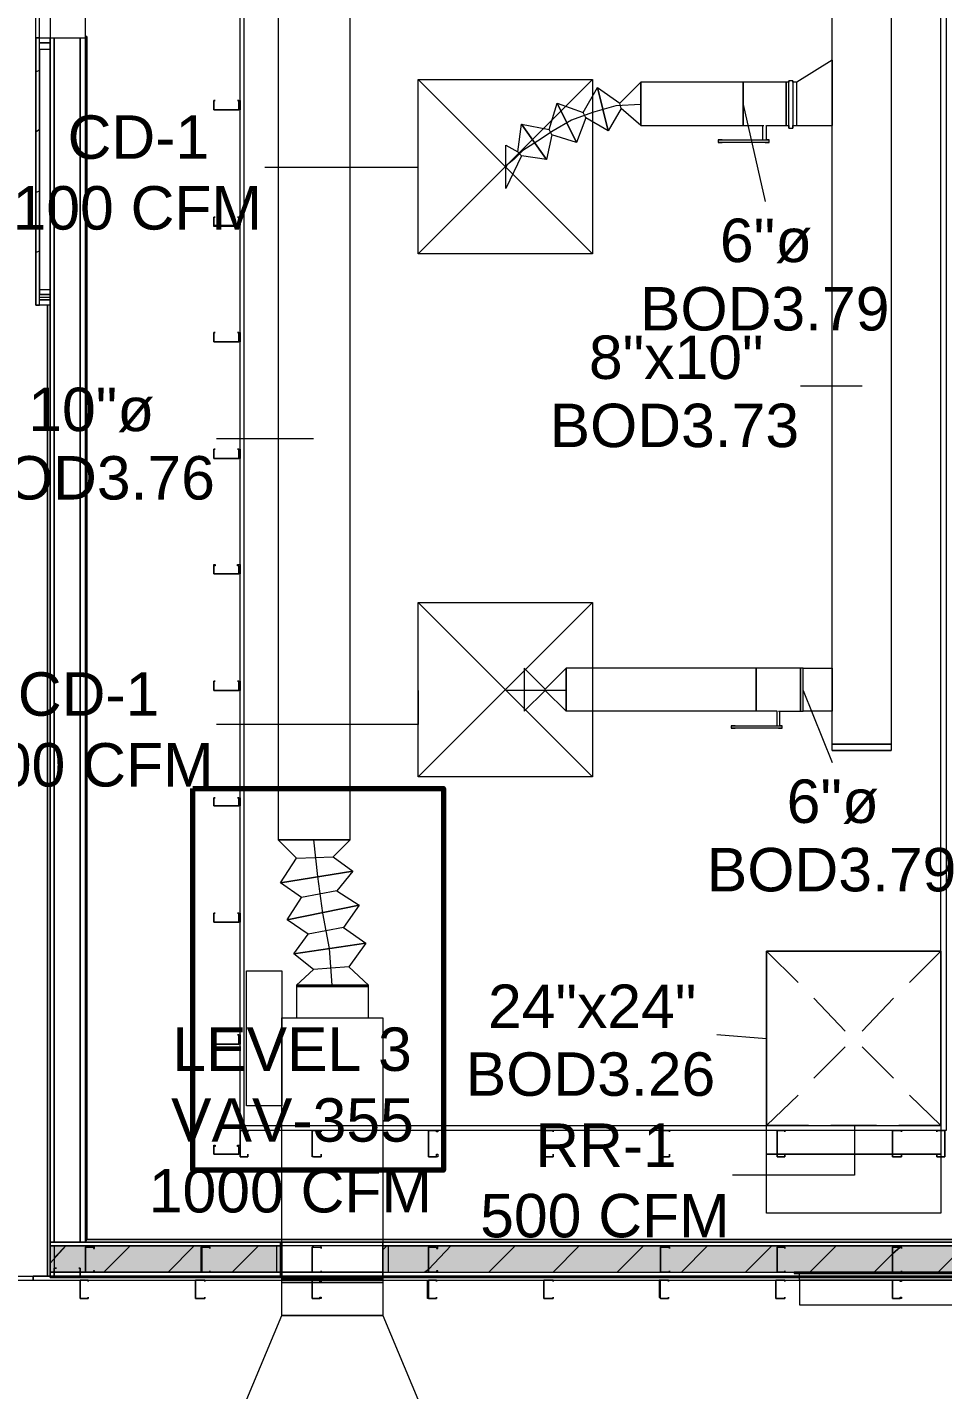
# Model space of a CAD drawing. Header units: metres. Extents: x -2 to 237, y -8 to 52.
# Drawn here: x 42.102 to 45.305, y 33.853 to 38.616 of the extents above; entities that cross this region are included whole.
import ezdxf

# ---------------------------------------------------------------- set-up
doc = ezdxf.new("R2010")
doc.units = ezdxf.units.M
doc.layers.add('HVAC - Ductos', color=5, linetype='Continuous', lineweight=0)
doc.layers.add('PDF_Text', color=7, linetype='Continuous', lineweight=0)
doc.layers.add('PDF_Geometry', color=7, linetype='Continuous', lineweight=0, true_color=0xaaaaaa)
doc.layers.add('PDF_Solid Fills', color=7, linetype='Continuous', lineweight=0, true_color=0xffffff)
doc.styles.add('PDF Helvetica', font='')
doc.styles.get('PDF Helvetica').set_extended_font_data('Helvetica')

msp = doc.modelspace()

# ---------------------------------------------------------------- hatches: boundary and pattern name
at = {"layer": 'PDF_Solid Fills', "lineweight": 0, "transparency": 33554559}
h = msp.add_hatch(color=256, dxfattribs=at)
h.paths.add_polyline_path([(42.9933, 34.2637), (42.9933, 34.3553), (42.1824, 34.3553), (42.1824, 34.2637)])
h.paths.add_polyline_path([(45.9622, 34.2683), (45.9806, 34.2637), (45.9806, 34.3553), (45.9164, 34.3553), (45.9164, 34.2637), (45.9576, 34.2683)])
h.paths.add_polyline_path([(45.5866, 34.2637), (45.5866, 34.3553), (43.3462, 34.3553), (43.3462, 34.2637)])
h = msp.add_hatch(color=256, dxfattribs=at)
h.paths.add_polyline_path([(42.9751, 34.2637), (42.9751, 34.3553), (42.1962, 34.3553), (42.1962, 34.2637)])
h.paths.add_polyline_path([(45.9622, 34.2637), (45.9622, 34.3553), (45.9302, 34.3553), (45.9302, 34.2637)])
h.paths.add_polyline_path([(45.5682, 34.2637), (45.5682, 34.3553), (45.5636, 34.3553), (43.3644, 34.3507), (43.3644, 34.2637)])
h = msp.add_hatch(color=256, dxfattribs=at)
h.paths.add_polyline_path([(42.7414, 34.3507), (42.7414, 34.3553), (42.7139, 34.3553)])
h.paths.add_polyline_path([(42.7139, 34.3507), (42.7093, 34.3507), (42.7093, 34.2637)])

# ---------------------------------------------------------------- linework, layer by layer
at = {"layer": 'HVAC - Ductos', "lineweight": 0}
for points in [[(43.172, 35.716), (43.2408, 35.6656), (42.9888, 35.6244), (43.0437, 35.7115), (43.172, 35.716), (43.2316, 35.7756), (43.2316, 40.7558), (43.227, 40.7558), (43.2133, 40.7558), (43.1949, 40.7558), (43.1674, 40.7558), (43.14, 40.7558), (43.1033, 40.7558), (43.0713, 40.7558), (43.0437, 40.7558), (43.0163, 40.7558), (42.9933, 40.7558), (42.9842, 40.7558), (42.9796, 40.7558), (42.9796, 35.7756), (43.2316, 35.7756), (42.9796, 35.7756), (43.0437, 35.7115)], [(45.6232, 34.2637), (45.6232, 38.7491), (45.8752, 38.7491), (45.8752, 32.7105), (45.6232, 32.7105), (45.6232, 34.2591), (45.6141, 34.2591), (45.6141, 34.2362), (44.8031, 34.2362), (44.8031, 34.1492), (45.6141, 34.1492), (45.6141, 34.2362), (44.8031, 34.2362), (44.8031, 34.2591), (44.7894, 34.2591)], [(44.794, 38.2726), (44.9176, 38.2726), (44.9176, 38.2772), (44.9176, 38.2955), (44.9176, 38.3184), (44.9176, 38.3459), (44.9176, 38.4238), (44.9176, 38.4513), (44.9176, 38.4788), (44.9176, 38.4925), (44.9176, 38.5017), (44.794, 38.4238)], [(44.9176, 38.5017), (44.9176, 38.4925), (44.9176, 38.4788), (44.9176, 38.4513), (44.9176, 38.4238), (44.9176, 38.3459), (44.9176, 38.3184), (44.9176, 38.2955), (44.9176, 38.2772), (44.9176, 38.2726)], [(43.4698, 37.8236), (44.0792, 38.433)], [(44.0792, 37.8236), (43.4698, 38.433)], [(44.0563, 38.3001), (44.0242, 38.2131), (43.9555, 38.3505), (44.0471, 38.3184), (44.0975, 38.4055), (44.1342, 38.2543), (44.0563, 38.3001), (44.0471, 38.3184)], [(44.18, 38.3321), (44.1342, 38.2543), (44.0975, 38.4055), (44.1754, 38.3505), (44.2488, 38.4238), (44.2488, 38.2726), (44.6061, 38.2726), (44.6061, 38.2817), (44.6061, 38.2955), (44.6061, 38.3093), (44.6061, 38.3276), (44.6061, 38.3459), (44.6061, 38.3688), (44.6061, 38.3872), (44.6061, 38.4009), (44.6061, 38.4146), (44.6061, 38.4192), (44.6061, 38.4238), (44.2488, 38.4238), (44.2488, 38.2726), (44.18, 38.3321), (44.1754, 38.3505)], [(44.684, 38.2222), (44.6885, 38.2222), (44.6885, 38.2726), (44.7573, 38.2726), (44.7573, 38.2817), (44.7573, 38.2955), (44.7573, 38.3093), (44.7573, 38.3276), (44.7573, 38.3459), (44.7573, 38.3688), (44.7573, 38.3872), (44.7573, 38.4009), (44.7573, 38.4146), (44.7573, 38.4192), (44.7573, 38.4238), (44.6061, 38.4238), (44.6061, 38.4192), (44.6061, 38.4146), (44.6061, 38.4009), (44.6061, 38.3872), (44.6061, 38.3688), (44.6061, 38.3459), (44.6061, 38.3276), (44.6061, 38.3093), (44.6061, 38.2955), (44.6061, 38.2817), (44.6061, 38.2726), (44.6748, 38.2726), (44.6748, 38.2222)], [(44.7802, 38.4284), (44.7664, 38.4284), (44.7664, 38.4238)], [(44.7664, 38.2726), (44.7664, 38.268), (44.7664, 38.2634), (44.7664, 38.268), (44.7664, 38.2772), (44.7664, 38.2909), (44.7664, 38.3047), (44.7664, 38.3276), (44.7664, 38.3459), (44.7664, 38.3688), (44.7664, 38.3872), (44.7664, 38.4055), (44.7664, 38.4192), (44.7664, 38.4284)], [(44.7802, 38.4238), (44.7802, 38.4284), (44.7802, 38.4192), (44.7802, 38.4055), (44.7802, 38.3872), (44.7802, 38.3688), (44.7802, 38.3459), (44.7802, 38.3276), (44.7802, 38.3047), (44.7802, 38.2909), (44.7802, 38.2772), (44.7802, 38.268), (44.7802, 38.2634), (44.7802, 38.268), (44.7802, 38.2726), (44.794, 38.2726), (44.794, 38.2817), (44.794, 38.2955), (44.794, 38.3093), (44.794, 38.3276), (44.794, 38.3459), (44.794, 38.3688), (44.794, 38.3872), (44.794, 38.4009), (44.794, 38.4146), (44.794, 38.4192), (44.794, 38.4238), (44.7802, 38.4238), (44.7802, 38.4192), (44.7802, 38.4146)], [(44.7802, 38.4055), (44.7802, 38.4009)], [(43.9372, 38.2405), (43.9188, 38.1535), (43.8318, 38.2772), (43.928, 38.2589), (43.9555, 38.3505), (44.0242, 38.2131), (43.9372, 38.2405), (43.928, 38.2589)], [(44.7802, 38.3872), (44.7802, 38.3688), (44.7802, 38.3459), (44.7802, 38.3276), (44.7802, 38.3093), (44.7802, 38.3047)], [(44.794, 38.3734), (44.794, 38.378)], [(44.2488, 38.3459), (44.1617, 38.3413), (44.0792, 38.3184), (44.0059, 38.2909), (43.9418, 38.2543), (43.8868, 38.2176), (43.8364, 38.1855), (43.8043, 38.1535), (43.7814, 38.1351), (43.7768, 38.126)], [(44.6061, 38.3459), (44.684, 38.0068)], [(44.7802, 38.3001), (44.7802, 38.2955), (44.7802, 38.2909)], [(44.794, 38.3138), (44.794, 38.3184), (44.794, 38.323)], [(43.8318, 38.1672), (43.7768, 38.0527), (43.7768, 38.2039), (43.818, 38.1809), (43.8318, 38.2772), (43.9188, 38.1535), (43.8318, 38.1672), (43.818, 38.1809)], [(44.6748, 38.2726), (44.6748, 38.2726)], [(44.6748, 38.2726), (44.6794, 38.2726)], [(44.684, 38.2726), (44.684, 38.2726)], [(44.6885, 38.2726), (44.6885, 38.2726)], [(44.6885, 38.2726), (44.6885, 38.2726)], [(44.6885, 38.2726), (44.6885, 38.2726)], [(44.6885, 38.2726), (44.6885, 38.2726)], [(44.7664, 38.2634), (44.7802, 38.2634)], [(44.7802, 38.2817), (44.7802, 38.2772)], [(44.7802, 38.2726), (44.7802, 38.2726)], [(44.5191, 38.2222), (44.5191, 38.2222)], [(44.5191, 38.2222), (44.5191, 38.2131)], [(44.5191, 38.2131), (44.5191, 38.2131)], [(44.5328, 38.2222), (44.684, 38.2222), (44.6885, 38.2222), (44.6931, 38.2222), (44.6977, 38.2222), (44.6931, 38.2222), (44.6885, 38.2222)], [(44.684, 38.2131), (44.6885, 38.2131), (44.6931, 38.2131), (44.6977, 38.2131), (44.6931, 38.2131), (44.6885, 38.2131), (44.684, 38.2131), (44.5328, 38.2131)], [(44.6885, 38.2222), (44.6885, 38.2222)], [(44.6977, 38.2222), (44.6931, 38.2222), (44.6977, 38.2222)], [(44.6977, 38.2131), (44.6931, 38.2131), (44.6977, 38.2131)], [(44.6977, 38.2131), (44.6977, 38.2222)], [(43.4698, 38.126), (42.9338, 38.126)], [(45.023, 37.3608), (44.8077, 37.3608)], [(43.1033, 37.1776), (42.7642, 37.1776)], [(44.0792, 36.6049), (43.4698, 35.9955), (43.4698, 36.6049), (44.0792, 36.6049), (44.0792, 36.3758)], [(44.0792, 35.9955), (43.4698, 36.6049)], [(44.7298, 36.1742), (44.7344, 36.1742), (44.7344, 36.2246), (44.8077, 36.2246), (44.8168, 36.2246), (44.8168, 36.2338), (44.8168, 36.2475), (44.8168, 36.2612), (44.8168, 36.2796), (44.8168, 36.2979), (44.8168, 36.3208), (44.8168, 36.3392), (44.8168, 36.3529), (44.8168, 36.3666), (44.8168, 36.3712), (44.8168, 36.3758), (44.9176, 36.3758), (44.9176, 36.3712), (44.9176, 36.3666), (44.9176, 36.3529), (44.9176, 36.3392), (44.9176, 36.3208), (44.9176, 36.2979), (44.9176, 36.2796), (44.9176, 36.2612), (44.9176, 36.2475), (44.9176, 36.2338), (44.9176, 36.2246), (44.8168, 36.2246), (44.8168, 36.2338), (44.8168, 36.2475), (44.8168, 36.2612), (44.8168, 36.2796), (44.8168, 36.2979), (44.8168, 36.3208), (44.8168, 36.3392), (44.8168, 36.3529), (44.8168, 36.3666), (44.8168, 36.3712), (44.8168, 36.3758), (44.8077, 36.3758), (44.6519, 36.3758), (44.6519, 36.3712), (44.6519, 36.3666), (44.6519, 36.3529), (44.6519, 36.3392), (44.6519, 36.3208), (44.6519, 36.2979), (44.6519, 36.2796), (44.6519, 36.2612), (44.6519, 36.2475), (44.6519, 36.2338), (44.6519, 36.2246), (43.9876, 36.2246), (43.9876, 36.3758), (43.9142, 36.3025), (43.841, 36.3758), (43.841, 36.2246), (43.9142, 36.2979)], [(44.7252, 36.1742), (44.7252, 36.2246), (44.6519, 36.2246), (44.6519, 36.2338), (44.6519, 36.2475), (44.6519, 36.2612), (44.6519, 36.2796), (44.6519, 36.2979), (44.6519, 36.3208), (44.6519, 36.3392), (44.6519, 36.3529), (44.6519, 36.3666), (44.6519, 36.3712), (44.6519, 36.3758), (43.9876, 36.3758), (43.9876, 36.2246), (43.9142, 36.2979), (43.9142, 36.3025)], [(44.0792, 36.3758), (44.0792, 36.2246)], [(43.4698, 36.2979), (43.4698, 36.1788), (42.7642, 36.1788)], [(43.7768, 36.2979), (43.7768, 36.2979)], [(43.7768, 36.2979), (43.7768, 36.2979)], [(43.9876, 36.2979), (43.9234, 36.2979), (43.873, 36.2979), (43.8364, 36.2979), (43.8134, 36.2979), (43.7952, 36.2979), (43.7814, 36.2979), (43.7768, 36.2979)], [(44.8168, 36.2979), (44.9176, 36.0459)], [(44.0792, 36.2246), (44.0792, 35.9955), (43.4698, 35.9955)], [(44.7252, 36.2246), (44.7252, 36.2246)], [(44.7252, 36.2246), (44.7252, 36.2246)], [(44.7298, 36.2246), (44.7344, 36.2246)], [(44.7344, 36.2246), (44.7344, 36.2246)], [(44.7344, 36.2246), (44.7344, 36.2246)], [(44.7344, 36.2246), (44.7344, 36.2246)], [(44.5649, 36.1742), (44.5649, 36.1742)], [(44.5649, 36.1742), (44.5649, 36.1651)], [(44.5649, 36.1651), (44.5649, 36.1651)], [(44.5786, 36.1742), (44.7298, 36.1742), (44.7344, 36.1742), (44.7389, 36.1742), (44.7435, 36.1742), (44.7389, 36.1742), (44.7344, 36.1742)], [(44.7298, 36.1651), (44.7344, 36.1651), (44.7389, 36.1651), (44.7435, 36.1651), (44.7389, 36.1651), (44.7344, 36.1651), (44.7298, 36.1651), (44.5786, 36.1651)], [(44.7344, 36.1742), (44.7344, 36.1742)], [(44.7435, 36.1742), (44.7435, 36.1742)], [(44.7435, 36.1651), (44.7435, 36.1742)], [(44.7435, 36.1651), (44.7435, 36.1651)], [(44.9176, 36.0871), (44.9176, 36.1101), (45.1238, 36.1101), (45.1238, 36.0871)], [(45.1238, 36.0871), (44.9176, 36.0871), (45.1238, 36.0871)], [(43.1033, 35.7756), (43.1171, 35.6474), (43.1354, 35.5191), (43.1583, 35.3953), (43.1674, 35.267)], [(43.1858, 35.5969), (43.2636, 35.5465), (43.0117, 35.4961), (43.0621, 35.574), (42.9888, 35.6244), (43.2408, 35.6656), (43.1858, 35.5969), (43.0621, 35.574)], [(43.2087, 35.4687), (43.2866, 35.4136), (43.0346, 35.377), (43.085, 35.4457), (43.0117, 35.4961), (43.2636, 35.5465), (43.2087, 35.4687), (43.085, 35.4457)], [(43.227, 35.3312), (43.2958, 35.267), (43.0437, 35.267), (43.1033, 35.322), (43.0346, 35.377), (43.2866, 35.4136), (43.227, 35.3312), (43.1033, 35.322)], [(44.7986, 35.2762), (44.6885, 35.3862)], [(45.2979, 34.7768), (45.2979, 35.3862), (44.6885, 35.3862), (44.6885, 34.7768)], [(43.2958, 35.267), (43.2912, 35.267), (43.2728, 35.267), (43.2454, 35.267), (43.2087, 35.267), (43.1674, 35.267), (43.1308, 35.267), (43.0941, 35.267), (43.0667, 35.267), (43.0483, 35.267), (43.0437, 35.267)], [(44.9634, 35.1067), (44.8535, 35.2212)], [(44.6885, 35.0792), (44.5145, 35.093)], [(45.133, 34.9417), (45.023, 35.0517)], [(45.1879, 34.8822), (45.2979, 34.7768), (45.1513, 34.7768)], [(44.9955, 34.7768), (44.9955, 34.6027), (44.5694, 34.6027)], [(44.8352, 34.7768), (44.6885, 34.7768)], [(45.0735, 34.7768), (44.913, 34.7768)], [(45.6049, 34.2637), (44.8123, 34.2637)], [(42.8651, 33.8055), (42.9933, 34.1125)], [(42.9933, 34.1125), (43.3462, 34.1125)], [(43.3462, 34.1125), (43.4744, 33.8055)]]:
    msp.add_lwpolyline(points, dxfattribs=at)
for points in [[(45.1238, 38.9461), (45.1238, 36.1101), (44.9176, 36.1101), (44.9176, 38.9461)], [(43.4698, 38.433), (44.0792, 38.433), (44.0792, 37.8236), (43.4698, 37.8236)], [(44.2488, 38.4238), (44.2488, 38.4192), (44.2488, 38.4146), (44.2488, 38.4009), (44.2488, 38.3872), (44.2488, 38.3688), (44.2488, 38.3459), (44.2488, 38.3276), (44.2488, 38.3093), (44.2488, 38.2955), (44.2488, 38.2817), (44.2488, 38.2726), (44.2488, 38.2817), (44.2488, 38.2955), (44.2488, 38.3093), (44.2488, 38.3276), (44.2488, 38.3459), (44.2488, 38.3688), (44.2488, 38.3872), (44.2488, 38.4009), (44.2488, 38.4146), (44.2488, 38.4192)], [(44.7664, 38.2726), (44.7664, 38.2817), (44.7664, 38.2955), (44.7664, 38.3093), (44.7664, 38.3276), (44.7664, 38.3459), (44.7664, 38.3688), (44.7664, 38.3872), (44.7664, 38.4009), (44.7664, 38.4146), (44.7664, 38.4192), (44.7664, 38.4238), (44.7573, 38.4238), (44.7573, 38.4192), (44.7573, 38.4146), (44.7573, 38.4009), (44.7573, 38.3872), (44.7573, 38.3688), (44.7573, 38.3459), (44.7573, 38.3276), (44.7573, 38.3093), (44.7573, 38.2955), (44.7573, 38.2817), (44.7573, 38.2726)], [(44.5328, 38.2222), (44.5282, 38.2222), (44.5237, 38.2222), (44.5191, 38.2222), (44.5237, 38.2222), (44.5282, 38.2222)], [(44.5328, 38.2131), (44.5282, 38.2131), (44.5237, 38.2131), (44.5191, 38.2131), (44.5237, 38.2131), (44.5282, 38.2131)], [(43.9876, 36.2246), (43.9876, 36.2338), (43.9876, 36.2475), (43.9876, 36.2612), (43.9876, 36.2796), (43.9876, 36.2979), (43.9876, 36.3208), (43.9876, 36.3392), (43.9876, 36.3529), (43.9876, 36.3666), (43.9876, 36.3712), (43.9876, 36.3758), (43.9876, 36.3712), (43.9876, 36.3666), (43.9876, 36.3529), (43.9876, 36.3392), (43.9876, 36.3208), (43.9876, 36.2979), (43.9876, 36.2796), (43.9876, 36.2612), (43.9876, 36.2475), (43.9876, 36.2338)], [(44.8077, 36.2246), (44.8077, 36.2338), (44.8077, 36.2475), (44.8077, 36.2612), (44.8077, 36.2796), (44.8077, 36.2979), (44.8077, 36.3208), (44.8077, 36.3392), (44.8077, 36.3529), (44.8077, 36.3666), (44.8077, 36.3712), (44.8077, 36.3758), (44.8077, 36.3712), (44.8077, 36.3666), (44.8077, 36.3529), (44.8077, 36.3392), (44.8077, 36.3208), (44.8077, 36.2979), (44.8077, 36.2796), (44.8077, 36.2612), (44.8077, 36.2475), (44.8077, 36.2338)], [(44.5786, 36.1742), (44.574, 36.1742), (44.5694, 36.1742), (44.5649, 36.1742), (44.5694, 36.1742), (44.574, 36.1742)], [(44.5786, 36.1651), (44.574, 36.1651), (44.5694, 36.1651), (44.5649, 36.1651), (44.5694, 36.1651), (44.574, 36.1651)], [(42.9796, 35.7756), (42.9842, 35.7756), (42.9933, 35.7756), (43.0163, 35.7756), (43.0437, 35.7756), (43.0713, 35.7756), (43.1033, 35.7756), (43.14, 35.7756), (43.1674, 35.7756), (43.1949, 35.7756), (43.2133, 35.7756), (43.227, 35.7756), (43.2316, 35.7756), (43.227, 35.7756), (43.2133, 35.7756), (43.1949, 35.7756), (43.1674, 35.7756), (43.14, 35.7756), (43.1033, 35.7756), (43.0713, 35.7756), (43.0437, 35.7756), (43.0163, 35.7756), (42.9933, 35.7756), (42.9842, 35.7756)], [(45.2979, 34.676), (44.6885, 34.676), (44.6885, 35.3862), (45.2979, 35.3862)], [(42.8697, 35.3174), (42.9933, 35.3174), (42.9933, 34.8455), (42.8697, 34.8455)], [(43.2958, 35.2624), (43.2866, 35.2624), (43.2682, 35.2624), (43.2408, 35.2624), (43.2087, 35.2624), (43.1674, 35.2624), (43.1308, 35.2624), (43.0941, 35.2624), (43.0667, 35.2624), (43.0483, 35.2624), (43.0437, 35.2624), (43.0437, 35.1525), (43.0483, 35.1525), (43.0621, 35.1525), (43.0804, 35.1525), (43.1079, 35.1525), (43.1354, 35.1525), (43.1674, 35.1525), (43.1995, 35.1525), (43.2316, 35.1525), (43.2591, 35.1525), (43.2774, 35.1525), (43.2912, 35.1525), (43.2958, 35.1525), (43.2958, 35.2624), (43.2958, 35.267), (43.2912, 35.267), (43.2728, 35.267), (43.2454, 35.267), (43.2087, 35.267), (43.1674, 35.267), (43.1308, 35.267), (43.0941, 35.267), (43.0667, 35.267), (43.0483, 35.267), (43.0437, 35.267), (43.0437, 35.2624), (43.0483, 35.2624), (43.0667, 35.2624), (43.0941, 35.2624), (43.1308, 35.2624), (43.1674, 35.2624), (43.2087, 35.2624), (43.2408, 35.2624), (43.2682, 35.2624), (43.2866, 35.2624)], [(43.2958, 35.2624), (43.2912, 35.2624), (43.2774, 35.2624), (43.2591, 35.2624), (43.2316, 35.2624), (43.1995, 35.2624), (43.1674, 35.2624), (43.1354, 35.2624), (43.1079, 35.2624), (43.0804, 35.2624), (43.0621, 35.2624), (43.0483, 35.2624), (43.0437, 35.2624), (43.0483, 35.2624), (43.0621, 35.2624), (43.0804, 35.2624), (43.1079, 35.2624), (43.1354, 35.2624), (43.1674, 35.2624), (43.1995, 35.2624), (43.2316, 35.2624), (43.2591, 35.2624), (43.2774, 35.2624), (43.2912, 35.2624)], [(43.3462, 35.1525), (43.3462, 34.2408), (42.9933, 34.2408), (42.9933, 35.1525)], [(45.2979, 34.676), (45.2979, 34.4699), (44.6885, 34.4699), (44.6885, 34.676)], [(45.6278, 34.2591), (45.6278, 34.2637), (44.7848, 34.2637), (44.7848, 34.2591)], [(43.3462, 34.2408), (43.3462, 34.227), (42.9933, 34.227), (42.9933, 34.2408)], [(42.9933, 34.1125), (42.9933, 34.227), (43.3462, 34.227), (43.3462, 34.1125)], [(44.9314, 34.2362), (44.8123, 34.2362)], [(45.1697, 34.2362), (45.0093, 34.2362)], [(45.4079, 34.2362), (45.2475, 34.2362)]]:
    msp.add_lwpolyline(points, close=True, dxfattribs=at)
at = {"layer": 'PDF_Geometry', "lineweight": 0}
for points in [[(42.1458, 37.6449), (42.132, 37.6449), (42.132, 38.5796), (42.132, 39.5554), (42.1458, 39.5554), (42.1458, 40.5359), (42.132, 40.5359), (42.132, 41.5118), (42.1458, 41.5118), (42.1458, 42.4877), (42.132, 42.4877), (42.132, 43.4682), (42.1458, 43.4682), (42.1458, 44.7006), (42.132, 44.7006), (42.132, 43.4682)], [(45.4445, 44.2516), (45.4445, 40.1694), (45.4308, 40.1694), (45.4308, 44.2516), (42.7322, 44.2516), (42.7322, 40.1694), (42.7139, 40.1694), (42.7139, 44.2516), (42.3061, 44.2516), (42.3061, 43.4636), (42.1824, 43.4636), (42.1824, 38.5796), (42.3061, 38.5796), (42.3061, 40.0457), (45.8523, 40.0457), (45.8523, 38.5796), (45.8523, 34.3691)], [(42.132, 38.5796), (42.1458, 38.5796), (42.1458, 39.5554), (42.132, 39.5554), (42.132, 40.5359), (42.1458, 40.5359), (42.1458, 41.5118), (42.132, 41.5118), (42.132, 42.4877), (42.1458, 42.4877), (42.1458, 42.5106), (42.1824, 42.5106), (42.1824, 42.4877), (42.1458, 42.4877), (42.1458, 42.4694), (42.1824, 42.4694), (42.1824, 42.4877), (42.1458, 42.4877)], [(42.1824, 38.5383), (42.1458, 38.5383), (42.1458, 38.5612), (42.1824, 38.5612), (42.1458, 38.5612), (42.1458, 38.5796), (42.1824, 38.5796), (42.1824, 34.3691), (42.1824, 38.5796), (42.1962, 38.5796), (42.1962, 34.3691), (42.1962, 38.5796), (42.2878, 38.5796), (42.2878, 34.3691), (42.2878, 38.5796), (42.3061, 38.5796), (42.3061, 34.3691), (42.3061, 38.5796), (42.3061, 34.3691), (42.1824, 34.3691), (42.1824, 38.5796), (42.3061, 38.5796), (42.3061, 34.3691), (42.3107, 34.3782), (42.3107, 38.5842), (42.3107, 34.3782), (45.8523, 34.3782), (42.3107, 34.3782), (42.3061, 34.3691)], [(42.1824, 34.2499), (42.1824, 38.5796), (42.1824, 38.5612), (42.1824, 38.5383), (42.1458, 38.5383), (42.1458, 37.6815)], [(42.3061, 38.5796), (42.3061, 38.5796)], [(42.3061, 34.3691), (42.3061, 38.5796), (42.3061, 34.3691)], [(42.1458, 38.465), (42.132, 38.4604)], [(42.7597, 38.3596), (42.7597, 38.3596)], [(42.8376, 38.3596), (42.8376, 38.3596)], [(42.7551, 38.3276), (42.7551, 38.3276)], [(42.7551, 38.3276), (42.7551, 38.3276)], [(42.8422, 38.3276), (42.8422, 38.3276)], [(42.1458, 38.2589), (42.132, 38.2497)], [(42.1458, 38.0435), (42.132, 38.0389)], [(42.7551, 37.9244), (42.7551, 37.9244)], [(42.7597, 37.9519), (42.7597, 37.9519)], [(42.8376, 37.9519), (42.8376, 37.9519)], [(42.8422, 37.9244), (42.8422, 37.9244)], [(42.1458, 37.8328), (42.132, 37.8282)], [(42.1824, 37.6815), (42.1458, 37.6815), (42.1458, 37.6999), (42.1824, 37.6999)], [(42.7597, 37.5487), (42.7597, 37.5487)], [(42.8376, 37.5487), (42.8376, 37.5487)], [(42.7551, 37.5166), (42.7551, 37.5166)], [(42.7551, 37.5166), (42.7551, 37.5166)], [(42.8422, 37.5166), (42.8422, 37.5166)], [(42.7597, 37.1409), (42.7597, 37.1409)], [(42.8376, 37.1409), (42.8376, 37.1409)], [(42.7551, 36.7057), (42.7551, 36.7057)], [(42.7551, 36.7057), (42.7551, 36.7057)], [(42.8422, 36.7057), (42.8422, 36.7057)], [(42.7597, 36.33), (42.7597, 36.33)], [(42.8376, 36.33), (42.8376, 36.33)], [(42.7597, 35.9223), (42.7597, 35.9223)], [(42.8376, 35.9223), (42.8376, 35.9223)], [(42.7551, 35.8947), (42.7551, 35.8947)], [(42.7551, 35.8947), (42.7551, 35.8947)], [(42.8422, 35.8947), (42.8422, 35.8947)], [(42.7597, 35.5191), (42.7597, 35.5191)], [(42.8376, 35.5191), (42.8376, 35.5191)], [(42.7551, 35.4869), (42.7551, 35.4869)], [(42.7551, 35.4869), (42.7551, 35.4869)], [(42.8422, 35.4869), (42.8422, 35.4869)], [(42.7551, 35.0609), (42.7551, 35.0609)], [(42.7551, 35.0609), (42.7551, 35.0609)], [(42.7597, 35.093), (42.7597, 35.093)], [(42.8376, 35.093), (42.8376, 35.093)], [(42.8422, 35.0609), (42.8422, 35.0609)], [(42.8467, 34.7585), (42.8467, 34.7585)], [(42.8467, 34.7585), (42.8467, 34.7585)], [(42.8743, 34.7539), (42.8743, 34.7539)], [(43.1308, 34.7539), (43.1308, 34.7539)], [(43.5065, 34.7585), (43.5065, 34.7585)], [(43.5065, 34.7585), (43.5065, 34.7585)], [(43.9142, 34.7585), (43.9142, 34.7585)], [(43.9418, 34.7539), (43.9418, 34.7539)], [(44.3174, 34.7585), (44.3174, 34.7585)], [(44.3174, 34.7585), (44.3174, 34.7585)], [(44.3495, 34.7539), (44.3495, 34.7539)], [(44.7252, 34.7585), (44.7252, 34.7585)], [(44.7252, 34.7585), (44.7252, 34.7585)], [(44.7527, 34.7539), (44.7527, 34.7539)], [(45.1605, 34.7539), (45.1605, 34.7539)], [(45.2842, 34.7539), (45.2842, 34.7539)], [(42.7551, 34.676), (42.7551, 34.676)], [(42.7551, 34.676), (42.7551, 34.676)], [(42.8422, 34.676), (42.8422, 34.676)], [(42.8743, 34.676), (42.8743, 34.676)], [(43.1308, 34.676), (43.1308, 34.676)], [(43.9418, 34.676), (43.9418, 34.676)], [(44.3495, 34.676), (44.3495, 34.676)], [(44.7527, 34.676), (44.7527, 34.676)], [(45.1605, 34.676), (45.1605, 34.676)], [(45.2842, 34.676), (45.2842, 34.676)], [(43.3462, 34.3553), (43.3462, 34.3691), (43.3462, 34.3553), (45.5866, 34.3553), (45.5866, 34.3691), (43.3462, 34.3691), (42.9933, 34.3691), (43.3462, 34.3691), (42.9933, 34.3691), (42.1824, 34.3691), (42.9933, 34.3691), (43.3462, 34.3691), (43.3462, 34.2454), (42.9933, 34.2454), (42.9888, 34.2454), (42.1824, 34.2454), (42.1824, 34.3553)], [(45.5866, 34.2454), (43.3462, 34.2454), (43.3462, 34.2637), (43.3462, 34.3553), (42.9933, 34.3553), (42.9933, 34.3691), (42.9933, 34.2454), (42.9888, 34.2454), (42.9888, 34.3553), (42.9888, 34.3691), (42.1824, 34.3691), (42.1824, 34.3553), (42.1824, 34.2637)], [(42.1962, 34.2637), (42.2878, 34.2637), (42.9751, 34.2637), (42.9751, 34.3553), (42.1962, 34.3553), (42.1962, 34.2774)], [(42.9888, 34.3553), (42.9933, 34.3553), (42.9933, 34.2637), (42.9888, 34.2637)], [(45.9164, 34.3553), (45.9164, 34.3691), (45.5866, 34.3691), (45.9164, 34.3691), (45.5866, 34.3691), (45.9164, 34.3691), (45.9164, 34.2637), (45.9164, 34.2454), (45.5866, 34.2454), (45.582, 34.2454), (43.3462, 34.2454), (43.3462, 34.3553), (43.3462, 34.2637), (45.5866, 34.2637), (45.5866, 34.3553), (43.3462, 34.3553), (42.9933, 34.3553), (42.9933, 34.2637), (42.9933, 34.2454), (43.3462, 34.2454), (42.9933, 34.2454), (43.3462, 34.2454), (43.3462, 34.2637)], [(45.582, 34.3691), (43.3462, 34.3691), (43.3462, 34.3553), (43.3462, 34.2637), (42.9933, 34.2637), (43.3462, 34.2637), (45.5866, 34.2637)], [(45.976, 34.3553), (45.976, 34.2454), (45.9806, 34.2454), (45.976, 34.2454), (45.9164, 34.2454), (45.9164, 34.2637), (45.9164, 34.3553), (45.5866, 34.3553), (45.5866, 34.2637), (45.5866, 34.2454), (45.9164, 34.2454), (45.5866, 34.2454), (45.9164, 34.2454), (45.9806, 34.2454), (45.9164, 34.2454), (45.9164, 34.2362), (45.5866, 34.2362), (45.5866, 34.2499), (43.3462, 34.2499), (42.9933, 34.2499)], [(45.5866, 34.3691), (43.3462, 34.3691), (45.5866, 34.3691)], [(39.1127, 34.2499), (39.997, 34.2499), (41.234, 34.2499), (41.234, 34.2362), (42.1228, 34.2362), (42.1228, 34.2499)], [(41.234, 34.2499), (42.1228, 34.2499), (42.1962, 34.2499), (42.2878, 34.2499), (42.9933, 34.2499), (42.9933, 34.2362), (43.3462, 34.2362), (43.3462, 34.2499)], [(42.723, 34.2362), (42.9933, 34.2362), (42.9933, 34.2499), (42.2878, 34.2499), (42.1962, 34.2499), (42.1228, 34.2499), (42.1228, 34.2362), (42.2878, 34.2362)], [(42.1824, 34.2454), (42.1824, 34.2454)], [(42.1824, 34.2454), (42.9933, 34.2454), (42.1824, 34.2454)], [(42.3153, 34.2362), (42.6956, 34.2362)], [(43.0987, 34.2362), (43.0987, 34.2362)], [(43.0987, 34.2362), (43.0987, 34.2362)], [(43.1308, 34.2362), (43.1308, 34.2316), (43.1262, 34.2316), (43.1262, 34.2362), (43.0987, 34.2362)], [(44.7527, 34.2362), (45.5866, 34.2362), (45.5866, 34.2499), (43.3462, 34.2499), (43.3462, 34.2362), (43.9097, 34.2362)], [(43.3462, 34.2454), (43.3462, 34.2454)], [(43.3462, 34.2454), (45.5866, 34.2454), (43.3462, 34.2454)], [(43.5065, 34.2362), (43.5065, 34.2362)], [(43.534, 34.2362), (43.534, 34.2316), (43.534, 34.2362), (43.5065, 34.2362)], [(43.534, 34.2316), (43.534, 34.2316)], [(43.9418, 34.2362), (44.3174, 34.2362)], [(44.345, 34.2362), (44.7206, 34.2362)], [(45.1284, 34.2362), (45.1284, 34.2362)], [(45.1284, 34.2362), (45.1284, 34.2362)], [(45.1605, 34.2362), (45.1605, 34.2316), (45.1559, 34.2316), (45.1559, 34.2362), (45.1284, 34.2362)], [(43.534, 34.1766), (43.534, 34.1766)]]:
    msp.add_lwpolyline(points, dxfattribs=at)
for points in [[(45.3162, 39.6654), (45.3162, 39.6517), (45.3162, 34.7768), (45.3162, 34.7585), (42.8467, 34.7585), (42.8467, 34.7768), (42.8467, 39.6517), (42.8467, 39.6654)], [(42.8605, 39.6517), (42.8605, 34.7768), (45.2979, 34.7768), (45.2979, 39.6517)], [(42.1824, 37.6633), (42.1824, 37.6449), (42.1824, 34.2499), (42.1824, 37.6449), (42.1458, 37.6449), (42.1458, 38.5796), (42.132, 38.5796), (42.132, 37.6449), (42.1458, 37.6449), (42.1458, 37.6633)], [(42.3107, 38.5842), (42.3061, 38.5842)], [(42.7551, 38.3276), (42.8422, 38.3276), (42.8422, 38.3596), (42.8376, 38.3596), (42.8467, 38.3596), (42.8467, 38.3276), (42.8422, 38.3276), (42.7551, 38.3276), (42.7551, 38.3596)], [(42.7597, 38.3596), (42.7551, 38.3596)], [(42.7551, 37.9244), (42.8422, 37.9244), (42.8422, 37.9519), (42.8376, 37.9519), (42.8467, 37.9519), (42.8467, 37.9244), (42.8422, 37.9198), (42.7551, 37.9198), (42.7551, 37.9244), (42.7551, 37.9519)], [(42.7597, 37.9519), (42.7551, 37.9519)], [(42.1458, 37.6633), (42.1458, 37.6815), (42.1824, 37.6815), (42.1824, 37.6633)], [(42.1458, 37.6633), (42.1458, 37.6724), (42.1824, 37.6724), (42.1824, 37.6633)], [(42.1732, 34.2499), (42.1732, 37.6449)], [(42.7551, 37.5166), (42.8422, 37.5166), (42.8422, 37.5487), (42.8376, 37.5487), (42.8467, 37.5487), (42.8467, 37.5166), (42.8422, 37.5166), (42.7551, 37.5166), (42.7551, 37.5487)], [(42.7597, 37.5487), (42.7551, 37.5487)], [(42.7551, 37.1135), (42.7551, 37.1089), (42.8422, 37.1089), (42.8422, 37.1135), (42.8422, 37.1409), (42.8376, 37.1409), (42.8467, 37.1409), (42.8467, 37.1135), (42.8467, 37.1089), (42.8422, 37.1089), (42.7551, 37.1089), (42.7551, 37.1135), (42.7551, 37.1409)], [(42.7597, 37.1409), (42.7551, 37.1409)], [(42.7597, 36.7378), (42.7597, 36.7332), (42.7551, 36.7332), (42.7551, 36.7057), (42.8422, 36.7057), (42.8422, 36.7332), (42.8376, 36.7332), (42.8376, 36.7378), (42.8467, 36.7378), (42.8467, 36.7057), (42.8422, 36.7057), (42.7551, 36.7057), (42.7551, 36.7378)], [(42.7551, 36.3025), (42.7551, 36.2979), (42.8422, 36.2979), (42.8422, 36.3025), (42.8422, 36.33), (42.8376, 36.33), (42.8467, 36.33), (42.8467, 36.3025), (42.8467, 36.2979), (42.8422, 36.2979), (42.7551, 36.2979), (42.7551, 36.3025), (42.7551, 36.33)], [(42.7597, 36.33), (42.7551, 36.33)], [(42.7551, 35.8947), (42.8422, 35.8947), (42.8422, 35.9223), (42.8376, 35.9223), (42.8467, 35.9223), (42.8467, 35.8947), (42.8422, 35.8947), (42.7551, 35.8947), (42.7551, 35.9223)], [(42.7597, 35.9223), (42.7551, 35.9223)], [(42.7551, 35.4869), (42.8422, 35.4869), (42.8422, 35.5191), (42.8376, 35.5191), (42.8467, 35.5191), (42.8467, 35.4869), (42.8422, 35.4869), (42.7551, 35.4869), (42.7551, 35.5191)], [(42.7597, 35.5191), (42.7551, 35.5191)], [(42.7551, 35.0609), (42.8422, 35.0609), (42.8422, 35.093), (42.8376, 35.093), (42.8467, 35.093), (42.8467, 35.0609), (42.8422, 35.0609), (42.7551, 35.0609), (42.7551, 35.093)], [(42.7597, 35.093), (42.7551, 35.093)], [(42.8467, 34.7585), (42.8467, 34.6714), (42.8467, 34.6668), (42.8743, 34.6668), (42.8743, 34.676), (42.8743, 34.6668), (42.8467, 34.6668), (42.8467, 34.6714), (42.8467, 34.7585), (42.8743, 34.7585)], [(42.8743, 34.7539), (42.8743, 34.7585)], [(43.1033, 34.7585), (43.0987, 34.7585), (43.0987, 34.6714), (43.1033, 34.6668), (43.1308, 34.6668), (43.1308, 34.676), (43.1308, 34.6668), (43.1033, 34.6668), (43.0987, 34.6668), (43.0987, 34.6714), (43.0987, 34.7585), (43.1033, 34.7585), (43.1308, 34.7585)], [(43.1308, 34.7539), (43.1308, 34.7585)], [(43.5385, 34.7539), (43.534, 34.7539), (43.534, 34.7585), (43.5065, 34.7585), (43.5065, 34.6714), (43.5065, 34.6668), (43.534, 34.6668), (43.534, 34.676), (43.5385, 34.676), (43.5385, 34.6668), (43.5065, 34.6668), (43.5065, 34.6714), (43.5065, 34.7585), (43.5385, 34.7585)], [(43.9142, 34.7585), (43.9142, 34.6714), (43.9142, 34.6668), (43.9418, 34.6668), (43.9418, 34.676), (43.9418, 34.6668), (43.9142, 34.6668), (43.9097, 34.6668), (43.9097, 34.6714), (43.9097, 34.7585), (43.9142, 34.7585), (43.9418, 34.7585)], [(43.9418, 34.7539), (43.9418, 34.7585)], [(44.3174, 34.7585), (44.3174, 34.6714), (44.3174, 34.6668), (44.3495, 34.6668), (44.3495, 34.676), (44.3495, 34.6668), (44.3174, 34.6668), (44.3174, 34.6714), (44.3174, 34.7585), (44.3495, 34.7585)], [(44.3495, 34.7539), (44.3495, 34.7585)], [(44.7252, 34.7585), (44.7252, 34.6714), (44.7252, 34.6668), (44.7527, 34.6668), (44.7527, 34.676), (44.7527, 34.6668), (44.7252, 34.6668), (44.7252, 34.6714), (44.7252, 34.7585), (44.7527, 34.7585)], [(44.7527, 34.7539), (44.7527, 34.7585)], [(45.133, 34.7585), (45.1284, 34.7585), (45.1284, 34.6714), (45.1284, 34.6668), (45.133, 34.6668), (45.1605, 34.6668), (45.1605, 34.676), (45.1605, 34.6668), (45.133, 34.6668), (45.1284, 34.6668), (45.1284, 34.6714), (45.1284, 34.7585), (45.133, 34.7585), (45.1605, 34.7585)], [(45.1605, 34.7539), (45.1605, 34.7585)], [(45.3117, 34.6668), (45.3117, 34.6714), (45.3117, 34.7585), (45.2842, 34.7585), (45.2842, 34.7539), (45.2842, 34.7585), (45.3117, 34.7585), (45.3117, 34.6714), (45.3117, 34.6668), (45.2842, 34.6668)], [(42.7597, 34.7081), (42.7597, 34.7035), (42.7551, 34.7035), (42.7551, 34.676), (42.8422, 34.676), (42.8422, 34.7035), (42.8376, 34.7035), (42.8376, 34.7081), (42.8467, 34.7081), (42.8467, 34.676), (42.8422, 34.676), (42.7551, 34.676), (42.7551, 34.7081)], [(45.2842, 34.676), (45.2842, 34.6668)], [(42.1824, 34.2454), (42.9933, 34.2454), (42.9933, 34.3691), (42.1824, 34.3691)], [(42.1824, 34.3691), (42.1824, 34.3553), (42.9933, 34.3553), (42.9933, 34.3691)], [(42.1824, 34.3553), (42.1824, 34.2637), (42.1962, 34.2637), (42.2878, 34.2637), (42.9933, 34.2637), (42.9933, 34.3553)], [(42.3382, 34.3553), (42.3061, 34.3553), (42.3061, 34.3507), (42.3061, 34.2637), (42.3382, 34.2637), (42.3382, 34.2683), (42.3336, 34.2683), (42.3336, 34.2637), (42.3061, 34.2637), (42.3061, 34.3507), (42.3336, 34.3507), (42.3336, 34.3461), (42.3382, 34.3461)], [(42.4344, 34.3691), (45.6736, 34.3691)], [(42.7414, 34.3553), (42.7139, 34.3553), (42.7139, 34.3507), (42.7093, 34.3507), (42.7093, 34.2637), (42.7139, 34.2637), (42.7414, 34.2637), (42.7414, 34.2683), (42.7414, 34.2637), (42.7139, 34.2637), (42.7139, 34.3507), (42.7414, 34.3507), (42.7414, 34.3461)], [(43.1308, 34.3553), (43.1033, 34.3553), (43.0987, 34.3507), (43.0987, 34.2637), (43.1033, 34.2637), (43.1308, 34.2637), (43.1308, 34.2683), (43.1308, 34.2637), (43.1033, 34.2637), (43.0987, 34.2637), (43.0987, 34.3507), (43.1033, 34.3507), (43.1308, 34.3507), (43.1308, 34.3461)], [(43.3462, 34.2454), (45.5866, 34.2454), (45.5866, 34.3691), (43.3462, 34.3691)], [(43.3644, 34.2637), (45.5682, 34.2637), (45.5682, 34.3553), (43.3644, 34.3553)], [(43.5385, 34.3553), (43.5065, 34.3553), (43.5065, 34.3507), (43.5065, 34.2637), (43.5385, 34.2637), (43.5385, 34.2683), (43.534, 34.2683), (43.534, 34.2637), (43.5065, 34.2637), (43.5065, 34.3507), (43.534, 34.3507), (43.534, 34.3461), (43.5385, 34.3461)], [(44.3495, 34.3553), (44.3174, 34.3553), (44.3174, 34.3507), (44.3174, 34.2637), (44.3495, 34.2637), (44.3495, 34.2683), (44.3495, 34.2637), (44.3174, 34.2637), (44.3174, 34.3507), (44.3495, 34.3507), (44.3495, 34.3461)], [(44.7527, 34.3553), (44.7252, 34.3553), (44.7252, 34.3507), (44.7252, 34.2637), (44.7527, 34.2637), (44.7527, 34.2683), (44.7527, 34.2637), (44.7252, 34.2637), (44.7252, 34.3507), (44.7527, 34.3507), (44.7527, 34.3461)], [(45.1605, 34.3553), (45.133, 34.3553), (45.1284, 34.3507), (45.1284, 34.2637), (45.133, 34.2637), (45.1605, 34.2637), (45.1605, 34.2683), (45.1605, 34.2637), (45.133, 34.2637), (45.1284, 34.2637), (45.1284, 34.3507), (45.133, 34.3507), (45.1605, 34.3507), (45.1605, 34.3461)], [(42.1824, 34.2637), (42.1824, 34.2454), (42.9933, 34.2454), (42.9933, 34.2637), (42.2878, 34.2637), (42.1962, 34.2637)], [(42.1962, 34.2774), (42.1962, 34.2499), (42.2008, 34.2454), (42.2878, 34.2454), (42.2878, 34.2499), (42.2878, 34.2774), (42.2832, 34.2774), (42.2878, 34.2774), (42.2878, 34.2499), (42.2008, 34.2499), (42.1962, 34.2499), (42.1962, 34.2774), (42.2053, 34.2774)], [(42.3153, 34.2362), (42.2878, 34.2362), (42.2878, 34.1766), (42.2878, 34.172), (42.3153, 34.172), (42.3153, 34.1766), (42.3153, 34.172), (42.2878, 34.172), (42.2878, 34.1766), (42.2878, 34.2362), (42.3153, 34.2362), (42.3153, 34.2316)], [(42.723, 34.2362), (42.6956, 34.2362), (42.691, 34.2362), (42.691, 34.1766), (42.691, 34.172), (42.6956, 34.172), (42.723, 34.172), (42.723, 34.1766), (42.723, 34.172), (42.6956, 34.172), (42.691, 34.172), (42.691, 34.1766), (42.691, 34.2362), (42.6956, 34.2362), (42.723, 34.2362), (42.723, 34.2316)], [(43.0987, 34.1766), (43.0987, 34.172), (43.1262, 34.172), (43.1262, 34.1766), (43.1308, 34.1766), (43.1308, 34.172), (43.0987, 34.172), (43.0987, 34.1766), (43.0987, 34.2362)], [(43.5065, 34.1766), (43.5065, 34.172), (43.534, 34.172), (43.534, 34.1766), (43.534, 34.172), (43.5065, 34.172), (43.5019, 34.172), (43.5019, 34.1766), (43.5019, 34.2362), (43.5065, 34.2362)], [(43.9418, 34.2362), (43.9097, 34.2362), (43.9097, 34.1766), (43.9097, 34.172), (43.9418, 34.172), (43.9418, 34.1766), (43.9418, 34.172), (43.9097, 34.172), (43.9097, 34.1766), (43.9097, 34.2362), (43.9418, 34.2362), (43.9418, 34.2316)], [(44.345, 34.2362), (44.3174, 34.2362), (44.3128, 34.2362), (44.3128, 34.1766), (44.3174, 34.172), (44.345, 34.172), (44.345, 34.1766), (44.345, 34.172), (44.3174, 34.172), (44.3174, 34.1766), (44.3174, 34.2362), (44.345, 34.2362), (44.345, 34.2316)], [(44.7527, 34.2362), (44.7206, 34.2362), (44.7206, 34.1766), (44.7206, 34.172), (44.7527, 34.172), (44.7527, 34.1766), (44.7527, 34.172), (44.7206, 34.172), (44.7206, 34.1766), (44.7206, 34.2362), (44.7527, 34.2362), (44.7527, 34.2316)], [(45.1284, 34.1766), (45.1284, 34.172), (45.1559, 34.172), (45.1559, 34.1766), (45.1605, 34.1766), (45.1605, 34.172), (45.1284, 34.172), (45.1284, 34.1766), (45.1284, 34.2362)]]:
    msp.add_lwpolyline(points, close=True, dxfattribs=at)
at = {"layer": 'PDF_Geometry', "color": 232, "lineweight": 70, "true_color": 0xe91e64}
msp.add_lwpolyline([(42.6817, 35.9548), (43.5587, 35.9548), (43.5587, 34.6206), (42.6817, 34.6206)], close=True, dxfattribs=at)
at = {"layer": 'PDF_Geometry', "color": 8, "lineweight": 0, "true_color": 0x808080}
for points in [[(44.6885, 35.2396), (44.6885, 35.3862), (44.8352, 35.3862)], [(44.913, 35.3862), (45.0735, 35.3862)], [(45.1513, 35.3862), (45.2979, 35.3862)], [(45.2979, 35.2396), (45.2979, 35.3862), (45.1879, 35.2762)], [(45.133, 35.2212), (45.023, 35.1067)], [(44.6885, 35.0013), (44.6885, 35.1617)], [(45.2979, 35.1617), (45.2979, 35.0013)], [(44.9634, 35.0517), (44.8535, 34.9417)], [(44.6885, 34.7768), (44.6885, 34.9235)], [(45.2979, 34.9235), (45.2979, 34.7768), (45.1513, 34.7768)], [(44.7986, 34.8822), (44.6885, 34.7768), (44.8352, 34.7768)], [(45.0735, 34.7768), (44.913, 34.7768)]]:
    msp.add_lwpolyline(points, dxfattribs=at)
at = {"layer": 'PDF_Geometry', "color": 254, "lineweight": 0, "true_color": 0xd4d4d4}
for points in [[(42.1962, 34.314), (42.2374, 34.3553), (42.1824, 34.2957)], [(43.3462, 34.3416), (43.3599, 34.3553)]]:
    msp.add_lwpolyline(points, dxfattribs=at)
for points in [[(42.4619, 34.3553), (42.3702, 34.2637)], [(42.6864, 34.3553), (42.5948, 34.2637)], [(42.9109, 34.3553), (42.8192, 34.2637)], [(43.5844, 34.3553), (43.5065, 34.2729), (43.4927, 34.2637), (43.5065, 34.2729)], [(43.8089, 34.3553), (43.7172, 34.2637)], [(44.0334, 34.3553), (43.9418, 34.2637)], [(44.2579, 34.3553), (44.1663, 34.2637)], [(44.4824, 34.3553), (44.3908, 34.2637)], [(44.7069, 34.3553), (44.6153, 34.2637)], [(44.9314, 34.3553), (44.8398, 34.2637)], [(45.1559, 34.3507), (45.1284, 34.3278), (45.0643, 34.2637), (45.1284, 34.3278)], [(45.3804, 34.3553), (45.2887, 34.2637)]]:
    msp.add_lwpolyline(points, close=True, dxfattribs=at)
at = {"layer": 'PDF_Geometry', "color": 254, "lineweight": 0, "true_color": 0xd2d2d2}
for points in [[(43.0987, 34.3461), (43.0987, 34.3507)], [(43.1033, 34.3507), (43.1033, 34.3553)], [(43.5157, 34.2637), (43.5157, 34.2637)], [(42.3015, 34.172), (42.3015, 34.172)], [(43.928, 34.172), (43.9326, 34.172)], [(44.3128, 34.1766), (44.3174, 34.1766)]]:
    msp.add_lwpolyline(points, dxfattribs=at)

# ---------------------------------------------------------------- texts
at = {"layer": 'PDF_Text', "lineweight": 0, "char_height": 0.1519, "attachment_point": 4, "style": 'PDF Helvetica'}
for s, insert in [('CD-1', (42.2435, 38.2311)), ('100 CFM', (42.051, 37.9837)), ('6"ø', (44.5252, 37.8691)), ('BOD3.79', (44.2457, 37.6309)), ('8"x10"', (44.067, 37.4614)), ('10"ø', (42.106, 37.2781)), ('BOD3.73', (43.9296, 37.2231)), ('BOD3.76', (41.8861, 37.0399)), ('CD-1', (42.0694, 36.2839)), ('100 CFM', (41.8815, 36.0364)), ('6"ø', (44.7589, 35.9082)), ('BOD3.79', (44.4794, 35.6699)), ('24"x24"', (43.7142, 35.1934)), ('LEVEL 3', (42.61, 35.0422)), ('BOD3.26', (43.6363, 34.9551)), ('VAV-355', (42.6054, 34.7948)), ('RR-1', (43.8792, 34.7077)), ('1000 CFM', (42.5275, 34.5474)), ('500 CFM', (43.6867, 34.4603))]:
    msp.add_mtext(s, dxfattribs=dict(at, insert=insert))

doc.saveas('drawing.dxf')
